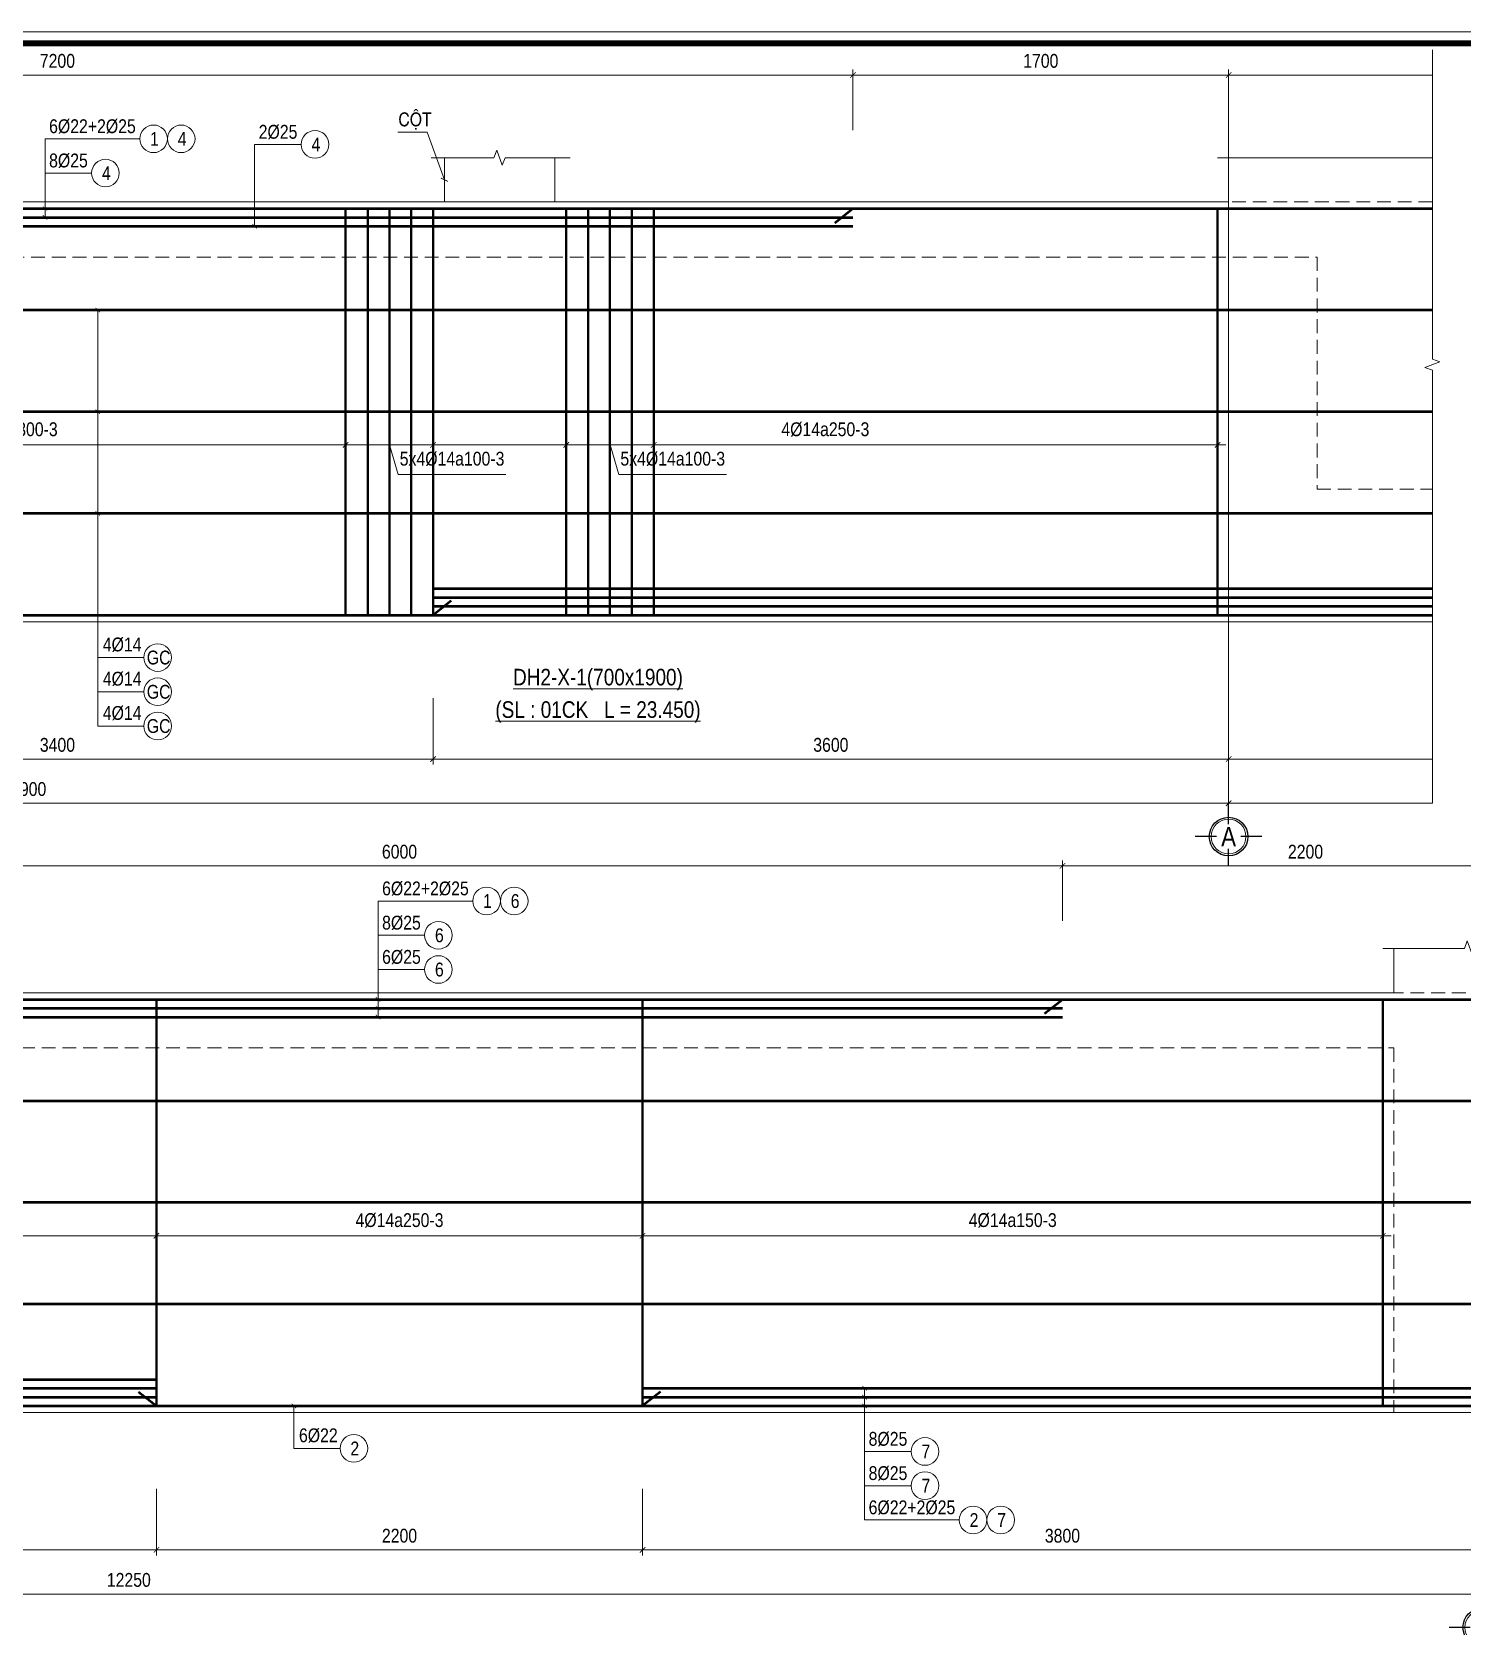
# Model space of a CAD drawing. Header units: millimetres. Extents: x 3014920 to 3563667, y -1638653 to -1356471.
# Drawn here: x 3025264 to 3031737, y -1593531 to -1586316 of the extents above; entities that cross this region are included whole.
import ezdxf
from ezdxf.enums import TextEntityAlignment as Align
from ezdxf.xclip import XClip

# ---------------------------------------------------------------- set-up
doc = ezdxf.new("R2010")
doc.units = ezdxf.units.MM
doc.header["$MEASUREMENT"] = 0
doc.header["$XCLIPFRAME"] = 0
doc.header["$PDMODE"] = 2
for name, pattern in [('6 TANG DIEN HINH 14-15$0$ACAD_ISO10W100', [18, 12, -3, 0, -3]), ('ACAD_ISO04W100', [30, 24, -3, 0, -3]), ('HIDDEN', [0.375, 0.25, -0.125])]:
    doc.linetypes.add(name, pattern=pattern)
doc.layers.get('0').update_dxf_attribs({"lineweight": 9})
doc.layers.get('Defpoints').update_dxf_attribs({"color": 10, "lineweight": 0})
for name, color, linetype, lineweight in [('2', 2, 'Continuous', 20), ('CDAI', 21, 'Continuous', 40), ('CTHEP', 50, 'Continuous', 50), ('DBAO', 90, 'Continuous', 13), ('DGIONG', 130, 'Continuous', 13), ('KTH', 154, 'Continuous', 9), ('Net khuat', 8, 'HIDDEN', 13), ('TEXT', 7, 'Continuous', 15), ('TRUC', 251, 'ACAD_ISO04W100', 9)]:
    doc.layers.add(name, color=color, linetype=linetype, lineweight=lineweight)
doc.layers.add('8', color=8, linetype='Continuous')
doc.styles.add('HELVECONDENSE', font='VHELVCN_0.TTF')
doc.styles.add('Star-HelCon', font='VHELVCN_0.TTF')
doc.styles.add('TTP-HelCon', font='VHELVCN_0.TTF')
doc.styles.add('VNI-HELVE-CONDENSE', font='VHELVCN_0.TTF')
doc.dimstyles.new('kc-25', dxfattribs={"dimtxt": 62.5, "dimasz": 20, "dimexe": 20, "dimexo": 50, "dimgap": 25, "dimtad": 3, "dimdec": 0, "dimzin": 0, "dimdsep": 46, "dimtxsty": 'VNI-HELVE-CONDENSE', "dimblk": 'DIM', "dimcen": 2.5, "dimclrd": 256, "dimclre": 154, "dimclrt": 7, "dimaunit": 1, "dimadec": 0, "dimazin": 0, "dimtfac": 1, "dimtdec": 0, "dimtix": 1, "dimtmove": 0, "dimatfit": 3, "dimldrblk": 'DOT', "dimfxl": 1, "dimtolj": 1, "dimtzin": 0, "dimarcsym": 0})
doc.dimstyles.new('TTP-25', dxfattribs={"dimscale": 25, "dimtxt": 2.5, "dimasz": 1, "dimexe": 1, "dimexo": 1, "dimgap": 0.09, "dimtad": 0, "dimdec": 4, "dimrnd": 1, "dimzin": 9, "dimdsep": 46, "dimtxsty": 'TTP-HelCon', "dimblk": 'ARCHTICK', "dimcen": 0.09, "dimdle": 1.5, "dimclrd": 256, "dimclre": 256, "dimclrt": 7, "dimadec": 0, "dimazin": 0, "dimtfac": 1, "dimtdec": 4, "dimtmove": 0, "dimatfit": 3, "dimldrblk": 'ARCHTICK', "dimfxl": 1, "dimtvp": 1, "dimtolj": 1, "dimtzin": 0, "dimarcsym": 0})

# ---------------------------------------------------------------- blocks, each defined once
blk = doc.blocks.new('_ArchTick')
at = {"color": 0, "linetype": 'ByBlock', "const_width": 0.15}
blk.add_lwpolyline([(-0.5, -0.5), (0.5, 0.5)], dxfattribs=at)
blk = doc.blocks.new('*D278')
at = {"layer": 'Defpoints', "color": 0, "transparency": 16777216}
for p in [(-24.5, -980.4), (10875.5, -980.4), (-24.5, -1481.4)]:
    blk.add_point(p, dxfattribs=at)
at = {"layer": 'KTH', "lineweight": -2, "transparency": 16777216}
for p, q in [((-24.5, -1005.4), (-24.5, -1506.4)), ((10875.5, -1005.4), (10875.5, -1506.4)), ((10913, -1481.4), (-62, -1481.4))]:
    blk.add_line(p, q, dxfattribs=at)
at = {"layer": 'KTH', "lineweight": -2, "transparency": 16777216, "xscale": 25, "yscale": 25, "zscale": 25, "rotation": 180}
blk.add_blockref('_ArchTick', (-24.5, -1481.4), dxfattribs=at)
at = {"layer": 'KTH', "lineweight": -2, "transparency": 16777216, "xscale": 25, "yscale": 25, "zscale": 25}
blk.add_blockref('_ArchTick', (10875.5, -1481.4), dxfattribs=at)
at = {"layer": 'KTH', "color": 7, "transparency": 16777216, "insert": (5425.5, -1417.6), "char_height": 62.5, "attachment_point": 5, "style": 'TTP-HelCon'}
blk.add_mtext('\\A1;10900', dxfattribs=at)
blk = doc.blocks.new('*D279')
at = {"layer": 'Defpoints', "color": 0, "transparency": 16777216}
for p in [(1975.4, 1814), (1975.4, 1540), (9175.5, 1540)]:
    blk.add_point(p, dxfattribs=at)
at = {"layer": 'KTH', "lineweight": -2, "transparency": 16777216}
for p, q in [((9213, 1814), (1937.9, 1814)), ((1975.4, 1565), (1975.4, 1839)), ((9175.5, 1565), (9175.5, 1839))]:
    blk.add_line(p, q, dxfattribs=at)
at = {"layer": 'KTH', "lineweight": -2, "transparency": 16777216, "xscale": 25, "yscale": 25, "zscale": 25, "rotation": 180}
blk.add_blockref('_ArchTick', (1975.4, 1814), dxfattribs=at)
at = {"layer": 'KTH', "lineweight": -2, "transparency": 16777216, "xscale": 25, "yscale": 25, "zscale": 25}
blk.add_blockref('_ArchTick', (9175.5, 1814), dxfattribs=at)
at = {"layer": 'KTH', "color": 7, "transparency": 16777216, "insert": (5575.4, 1877.8), "char_height": 62.5, "attachment_point": 5, "style": 'TTP-HelCon'}
blk.add_mtext('\\A1;7200', dxfattribs=at)
blk = doc.blocks.new('*D281')
at = {"layer": 'Defpoints', "color": 0, "transparency": 16777216}
for p in [(3875.4, -980.4), (7275.5, -980.4), (7275.5, -1281.5)]:
    blk.add_point(p, dxfattribs=at)
at = {"layer": 'KTH', "lineweight": -2, "transparency": 16777216}
for p, q in [((3875.4, -1005.4), (3875.4, -1306.5)), ((7275.5, -1005.4), (7275.5, -1306.5)), ((3837.9, -1281.5), (7313, -1281.5))]:
    blk.add_line(p, q, dxfattribs=at)
at = {"layer": 'KTH', "lineweight": -2, "transparency": 16777216, "xscale": 25, "yscale": 25, "zscale": 25, "rotation": 180}
blk.add_blockref('_ArchTick', (3875.4, -1281.5), dxfattribs=at)
at = {"layer": 'KTH', "lineweight": -2, "transparency": 16777216, "xscale": 25, "yscale": 25, "zscale": 25}
blk.add_blockref('_ArchTick', (7275.5, -1281.5), dxfattribs=at)
at = {"layer": 'KTH', "color": 7, "transparency": 16777216, "insert": (5575.5, -1217.6), "char_height": 62.5, "attachment_point": 5, "style": 'TTP-HelCon'}
blk.add_mtext('\\A1;3400', dxfattribs=at)
blk = doc.blocks.new('*D283')
at = {"layer": 'Defpoints', "color": 0, "transparency": 16777216}
for p in [(3875.4, 637.1), (6879.6, 637.1), (6879.6, 140)]:
    blk.add_point(p, dxfattribs=at)
at = {"layer": 'KTH', "lineweight": -2, "transparency": 16777216}
for p, q in [((3875.4, 612.1), (3875.4, 115)), ((6879.6, 612.1), (6879.6, 115)), ((3837.9, 140), (6917.1, 140))]:
    blk.add_line(p, q, dxfattribs=at)
at = {"layer": 'KTH', "lineweight": -2, "transparency": 16777216, "xscale": 25, "yscale": 25, "zscale": 25, "rotation": 180}
blk.add_blockref('_ArchTick', (3875.4, 140), dxfattribs=at)
at = {"layer": 'KTH', "lineweight": -2, "transparency": 16777216, "xscale": 25, "yscale": 25, "zscale": 25}
blk.add_blockref('_ArchTick', (6879.6, 140), dxfattribs=at)
at = {"layer": 'KTH', "color": 7, "transparency": 16777216, "insert": (5377.5, 209.9), "char_height": 62.5, "attachment_point": 5, "style": 'TTP-HelCon'}
blk.add_mtext('\\A1;4Þ14a300-3', dxfattribs=at)
blk = doc.blocks.new('dau truc')
blk.add_circle((0, 0), 180)
at = {"layer": '8'}
for p, q in [((0, 127), (0, 345)), ((-127, 0), (-345, 0)), ((0, -345), (0, -127)), ((345, 0), (127, 0))]:
    blk.add_line(p, q, dxfattribs=at)
blk.add_circle((0, 0), 200, dxfattribs=at)
at = {"layer": 'TEXT', "style": 'HELVECONDENSE'}
blk.add_attdef('A', text='', height=233, dxfattribs=at).set_placement((0, 0), align=Align.MIDDLE)
blk = doc.blocks.new('*D284')
at = {"layer": 'Defpoints', "color": 0, "transparency": 16777216}
for p in [(19325.5, -980.4), (23125.5, -980.4), (23125.5, -1281.5)]:
    blk.add_point(p, dxfattribs=at)
at = {"layer": 'KTH', "lineweight": -2, "transparency": 16777216}
for p, q in [((19325.5, -1005.4), (19325.5, -1306.5)), ((23125.5, -1005.4), (23125.5, -1306.5)), ((19288, -1281.5), (23163, -1281.5))]:
    blk.add_line(p, q, dxfattribs=at)
at = {"layer": 'KTH', "lineweight": -2, "transparency": 16777216, "xscale": 25, "yscale": 25, "zscale": 25, "rotation": 180}
blk.add_blockref('_ArchTick', (19325.5, -1281.5), dxfattribs=at)
at = {"layer": 'KTH', "lineweight": -2, "transparency": 16777216, "xscale": 25, "yscale": 25, "zscale": 25}
blk.add_blockref('_ArchTick', (23125.5, -1281.5), dxfattribs=at)
at = {"layer": 'KTH', "color": 7, "transparency": 16777216, "insert": (21225.5, -1217.6), "char_height": 62.5, "attachment_point": 5, "style": 'TTP-HelCon'}
blk.add_mtext('\\A1;3800', dxfattribs=at)
blk = doc.blocks.new('*D285')
at = {"layer": 'Defpoints', "color": 0, "transparency": 16777216}
for p in [(23425.5, 1814), (21225.5, 1540), (23425.5, 1540)]:
    blk.add_point(p, dxfattribs=at)
at = {"layer": 'KTH', "lineweight": -2, "transparency": 16777216}
for p, q in [((21188, 1814), (23463, 1814)), ((21225.5, 1565), (21225.5, 1839)), ((23425.5, 1565), (23425.5, 1839))]:
    blk.add_line(p, q, dxfattribs=at)
at = {"layer": 'KTH', "lineweight": -2, "transparency": 16777216, "xscale": 25, "yscale": 25, "zscale": 25, "rotation": 180}
blk.add_blockref('_ArchTick', (21225.5, 1814), dxfattribs=at)
at = {"layer": 'KTH', "lineweight": -2, "transparency": 16777216, "xscale": 25, "yscale": 25, "zscale": 25}
blk.add_blockref('_ArchTick', (23425.5, 1814), dxfattribs=at)
at = {"layer": 'KTH', "color": 7, "transparency": 16777216, "insert": (22325.5, 1877.8), "char_height": 62.5, "attachment_point": 5, "style": 'TTP-HelCon'}
blk.add_mtext('\\A1;2200', dxfattribs=at)
blk = doc.blocks.new('DIM')
h = blk.add_hatch(color=1)
h.paths.add_polyline_path([(0.49, 0.29, 1), (0.29, 0.49), (-0.19, 0), (0.19, 0)])
h.paths.add_polyline_path([(0.19, 0), (-0.19, 0), (-0.49, -0.29, 1), (-0.29, -0.49)])
at = {"color": 9}
for p, q in [((-0.19, 0), (-1.5, 0)), ((0.19, 0), (1.5, 0))]:
    blk.add_line(p, q, dxfattribs=at)
at = {"color": 1}
for p, q in [((-0.49, -0.29), (0.29, 0.49)), ((-0.29, -0.49), (0.49, 0.29)), ((-0.19, 0), (0.19, 0))]:
    blk.add_line(p, q, dxfattribs=at)
blk.add_arc((-0.39, -0.39), 0.138, 135, 315, dxfattribs=at)
blk = doc.blocks.new('*D287')
at = {"layer": 'Defpoints', "color": 0, "transparency": 16777216}
for p in [(7275.5, 637.1), (10825.5, 637.1), (7275.5, 140)]:
    blk.add_point(p, dxfattribs=at)
at = {"layer": 'KTH', "lineweight": -2, "transparency": 16777216}
for p, q in [((7275.5, 612.1), (7275.5, 115)), ((10825.5, 612.1), (10825.5, 115)), ((10863, 140), (7238, 140))]:
    blk.add_line(p, q, dxfattribs=at)
at = {"layer": 'KTH', "lineweight": -2, "transparency": 16777216, "xscale": 25, "yscale": 25, "zscale": 25, "rotation": 180}
blk.add_blockref('_ArchTick', (7275.5, 140), dxfattribs=at)
at = {"layer": 'KTH', "lineweight": -2, "transparency": 16777216, "xscale": 25, "yscale": 25, "zscale": 25}
blk.add_blockref('_ArchTick', (10825.5, 140), dxfattribs=at)
at = {"layer": 'KTH', "color": 7, "transparency": 16777216, "insert": (9050.5, 209.9), "char_height": 62.5, "attachment_point": 5, "style": 'TTP-HelCon'}
blk.add_mtext('\\A1;4Þ14a250-3', dxfattribs=at)
blk = doc.blocks.new('*D288')
at = {"layer": 'Defpoints', "color": 0, "transparency": 16777216}
for p in [(10875.5, 1814), (9175.5, 1540), (10875.5, 1540)]:
    blk.add_point(p, dxfattribs=at)
at = {"layer": 'KTH', "lineweight": -2, "transparency": 16777216}
for p, q in [((9138, 1814), (10913, 1814)), ((9175.5, 1565), (9175.5, 1839)), ((10875.5, 1565), (10875.5, 1839))]:
    blk.add_line(p, q, dxfattribs=at)
at = {"layer": 'KTH', "lineweight": -2, "transparency": 16777216, "xscale": 25, "yscale": 25, "zscale": 25, "rotation": 180}
blk.add_blockref('_ArchTick', (9175.5, 1814), dxfattribs=at)
at = {"layer": 'KTH', "lineweight": -2, "transparency": 16777216, "xscale": 25, "yscale": 25, "zscale": 25}
blk.add_blockref('_ArchTick', (10875.5, 1814), dxfattribs=at)
at = {"layer": 'KTH', "color": 7, "transparency": 16777216, "insert": (10025.5, 1877.8), "char_height": 62.5, "attachment_point": 5, "style": 'TTP-HelCon'}
blk.add_mtext('\\A1;1700', dxfattribs=at)
blk = doc.blocks.new('*D289')
at = {"layer": 'Defpoints', "color": 0, "transparency": 16777216}
for p in [(15225.5, 1814), (10875.5, 1540), (15225.5, 1540)]:
    blk.add_point(p, dxfattribs=at)
at = {"layer": 'KTH', "lineweight": -2, "transparency": 16777216}
for p, q in [((10838, 1814), (15263, 1814)), ((10875.5, 1565), (10875.5, 1839)), ((15225.5, 1565), (15225.5, 1839))]:
    blk.add_line(p, q, dxfattribs=at)
at = {"layer": 'KTH', "lineweight": -2, "transparency": 16777216, "xscale": 25, "yscale": 25, "zscale": 25, "rotation": 180}
blk.add_blockref('_ArchTick', (10875.5, 1814), dxfattribs=at)
at = {"layer": 'KTH', "lineweight": -2, "transparency": 16777216, "xscale": 25, "yscale": 25, "zscale": 25}
blk.add_blockref('_ArchTick', (15225.5, 1814), dxfattribs=at)
at = {"layer": 'KTH', "color": 7, "transparency": 16777216, "insert": (13050.5, 1877.8), "char_height": 62.5, "attachment_point": 5, "style": 'TTP-HelCon'}
blk.add_mtext('\\A1;4350', dxfattribs=at)
blk = doc.blocks.new('*D290')
at = {"layer": 'Defpoints', "color": 0, "transparency": 16777216}
for p in [(15225.5, 1814), (15225.5, 1540), (21225.5, 1540)]:
    blk.add_point(p, dxfattribs=at)
at = {"layer": 'KTH', "lineweight": -2, "transparency": 16777216}
for p, q in [((21263, 1814), (15188, 1814)), ((15225.5, 1565), (15225.5, 1839)), ((21225.5, 1565), (21225.5, 1839))]:
    blk.add_line(p, q, dxfattribs=at)
at = {"layer": 'KTH', "lineweight": -2, "transparency": 16777216, "xscale": 25, "yscale": 25, "zscale": 25, "rotation": 180}
blk.add_blockref('_ArchTick', (15225.5, 1814), dxfattribs=at)
at = {"layer": 'KTH', "lineweight": -2, "transparency": 16777216, "xscale": 25, "yscale": 25, "zscale": 25}
blk.add_blockref('_ArchTick', (21225.5, 1814), dxfattribs=at)
at = {"layer": 'KTH', "color": 7, "transparency": 16777216, "insert": (18225.5, 1877.8), "char_height": 62.5, "attachment_point": 5, "style": 'TTP-HelCon'}
blk.add_mtext('\\A1;6000', dxfattribs=at)
blk = doc.blocks.new('*D291')
at = {"layer": 'Defpoints', "color": 0, "transparency": 16777216}
for p in [(17125.5, 637.1), (19325.5, 637.1), (17125.5, 140)]:
    blk.add_point(p, dxfattribs=at)
at = {"layer": 'KTH', "lineweight": -2, "transparency": 16777216}
for p, q in [((17125.5, 612.1), (17125.5, 115)), ((19325.5, 612.1), (19325.5, 115)), ((19363, 140), (17088, 140))]:
    blk.add_line(p, q, dxfattribs=at)
at = {"layer": 'KTH', "lineweight": -2, "transparency": 16777216, "xscale": 25, "yscale": 25, "zscale": 25, "rotation": 180}
blk.add_blockref('_ArchTick', (17125.5, 140), dxfattribs=at)
at = {"layer": 'KTH', "lineweight": -2, "transparency": 16777216, "xscale": 25, "yscale": 25, "zscale": 25}
blk.add_blockref('_ArchTick', (19325.5, 140), dxfattribs=at)
at = {"layer": 'KTH', "color": 7, "transparency": 16777216, "insert": (18225.5, 209.9), "char_height": 62.5, "attachment_point": 5, "style": 'TTP-HelCon'}
blk.add_mtext('\\A1;4Þ14a250-3', dxfattribs=at)
blk = doc.blocks.new('*D292')
at = {"layer": 'Defpoints', "color": 0, "transparency": 16777216}
for p in [(13475.5, 612.1), (17125.5, 637.1), (17125.5, 140)]:
    blk.add_point(p, dxfattribs=at)
at = {"layer": 'KTH', "lineweight": -2, "transparency": 16777216}
for p, q in [((13475.5, 587.1), (13475.5, 115)), ((17125.5, 612.1), (17125.5, 115)), ((13438, 140), (17163, 140))]:
    blk.add_line(p, q, dxfattribs=at)
at = {"layer": 'KTH', "lineweight": -2, "transparency": 16777216, "xscale": 25, "yscale": 25, "zscale": 25, "rotation": 180}
blk.add_blockref('_ArchTick', (13475.5, 140), dxfattribs=at)
at = {"layer": 'KTH', "lineweight": -2, "transparency": 16777216, "xscale": 25, "yscale": 25, "zscale": 25}
blk.add_blockref('_ArchTick', (17125.5, 140), dxfattribs=at)
at = {"layer": 'KTH', "color": 7, "transparency": 16777216, "insert": (15300.5, 209.9), "char_height": 62.5, "attachment_point": 5, "style": 'TTP-HelCon'}
blk.add_mtext('\\A1;4Þ14a150-3', dxfattribs=at)
blk = doc.blocks.new('*D293')
at = {"layer": 'Defpoints', "color": 0, "transparency": 16777216}
for p in [(19325.5, 637.1), (22675.5, 637.1), (19325.5, 140)]:
    blk.add_point(p, dxfattribs=at)
at = {"layer": 'KTH', "lineweight": -2, "transparency": 16777216}
for p, q in [((19325.5, 612.1), (19325.5, 115)), ((22675.5, 612.1), (22675.5, 115)), ((22713, 140), (19288, 140))]:
    blk.add_line(p, q, dxfattribs=at)
at = {"layer": 'KTH', "lineweight": -2, "transparency": 16777216, "xscale": 25, "yscale": 25, "zscale": 25, "rotation": 180}
blk.add_blockref('_ArchTick', (19325.5, 140), dxfattribs=at)
at = {"layer": 'KTH', "lineweight": -2, "transparency": 16777216, "xscale": 25, "yscale": 25, "zscale": 25}
blk.add_blockref('_ArchTick', (22675.5, 140), dxfattribs=at)
at = {"layer": 'KTH', "color": 7, "transparency": 16777216, "insert": (21000.5, 209.9), "char_height": 62.5, "attachment_point": 5, "style": 'TTP-HelCon'}
blk.add_mtext('\\A1;4Þ14a150-3', dxfattribs=at)
blk = doc.blocks.new('*D295')
at = {"layer": 'Defpoints', "color": 0, "transparency": 16777216}
for p in [(7275.5, -980.4), (10875.5, -980.4), (7275.5, -1281.5)]:
    blk.add_point(p, dxfattribs=at)
at = {"layer": 'KTH', "lineweight": -2, "transparency": 16777216}
for p, q in [((7275.5, -1005.4), (7275.5, -1306.5)), ((10875.5, -1005.4), (10875.5, -1306.5)), ((10913, -1281.5), (7238, -1281.5))]:
    blk.add_line(p, q, dxfattribs=at)
at = {"layer": 'KTH', "lineweight": -2, "transparency": 16777216, "xscale": 25, "yscale": 25, "zscale": 25, "rotation": 180}
blk.add_blockref('_ArchTick', (7275.5, -1281.5), dxfattribs=at)
at = {"layer": 'KTH', "lineweight": -2, "transparency": 16777216, "xscale": 25, "yscale": 25, "zscale": 25}
blk.add_blockref('_ArchTick', (10875.5, -1281.5), dxfattribs=at)
at = {"layer": 'KTH', "color": 7, "transparency": 16777216, "insert": (9075.5, -1217.6), "char_height": 62.5, "attachment_point": 5, "style": 'TTP-HelCon'}
blk.add_mtext('\\A1;3600', dxfattribs=at)
blk = doc.blocks.new('*D296')
at = {"layer": 'Defpoints', "color": 0, "transparency": 16777216}
for p in [(10875.5, -980.4), (17125.5, -980.4), (17125.5, -1281.5)]:
    blk.add_point(p, dxfattribs=at)
at = {"layer": 'KTH', "lineweight": -2, "transparency": 16777216}
for p, q in [((10875.5, -1005.4), (10875.5, -1306.5)), ((17125.5, -1005.4), (17125.5, -1306.5)), ((10838, -1281.5), (17163, -1281.5))]:
    blk.add_line(p, q, dxfattribs=at)
at = {"layer": 'KTH', "lineweight": -2, "transparency": 16777216, "xscale": 25, "yscale": 25, "zscale": 25, "rotation": 180}
blk.add_blockref('_ArchTick', (10875.5, -1281.5), dxfattribs=at)
at = {"layer": 'KTH', "lineweight": -2, "transparency": 16777216, "xscale": 25, "yscale": 25, "zscale": 25}
blk.add_blockref('_ArchTick', (17125.5, -1281.5), dxfattribs=at)
at = {"layer": 'KTH', "color": 7, "transparency": 16777216, "insert": (14000.5, -1217.6), "char_height": 62.5, "attachment_point": 5, "style": 'TTP-HelCon'}
blk.add_mtext('\\A1;6250', dxfattribs=at)
blk = doc.blocks.new('*D297')
at = {"layer": 'Defpoints', "color": 0, "transparency": 16777216}
for p in [(17125.5, -980.4), (19325.5, -980.4), (19325.5, -1281.5)]:
    blk.add_point(p, dxfattribs=at)
at = {"layer": 'KTH', "lineweight": -2, "transparency": 16777216}
for p, q in [((17125.5, -1005.4), (17125.5, -1306.5)), ((19325.5, -1005.4), (19325.5, -1306.5)), ((17088, -1281.5), (19363, -1281.5))]:
    blk.add_line(p, q, dxfattribs=at)
at = {"layer": 'KTH', "lineweight": -2, "transparency": 16777216, "xscale": 25, "yscale": 25, "zscale": 25, "rotation": 180}
blk.add_blockref('_ArchTick', (17125.5, -1281.5), dxfattribs=at)
at = {"layer": 'KTH', "lineweight": -2, "transparency": 16777216, "xscale": 25, "yscale": 25, "zscale": 25}
blk.add_blockref('_ArchTick', (19325.5, -1281.5), dxfattribs=at)
at = {"layer": 'KTH', "color": 7, "transparency": 16777216, "insert": (18225.5, -1217.6), "char_height": 62.5, "attachment_point": 5, "style": 'TTP-HelCon'}
blk.add_mtext('\\A1;2200', dxfattribs=at)
blk = doc.blocks.new('*D298')
at = {"layer": 'Defpoints', "color": 0, "transparency": 16777216}
for p in [(10875.5, -980.4), (23125.5, -980.4), (23125.5, -1481.4)]:
    blk.add_point(p, dxfattribs=at)
at = {"layer": 'KTH', "lineweight": -2, "transparency": 16777216}
for p, q in [((10875.5, -1005.4), (10875.5, -1506.4)), ((23125.5, -1005.4), (23125.5, -1506.4)), ((10838, -1481.4), (23163, -1481.4))]:
    blk.add_line(p, q, dxfattribs=at)
at = {"layer": 'KTH', "lineweight": -2, "transparency": 16777216, "xscale": 25, "yscale": 25, "zscale": 25, "rotation": 180}
blk.add_blockref('_ArchTick', (10875.5, -1481.4), dxfattribs=at)
at = {"layer": 'KTH', "lineweight": -2, "transparency": 16777216, "xscale": 25, "yscale": 25, "zscale": 25}
blk.add_blockref('_ArchTick', (23125.5, -1481.4), dxfattribs=at)
at = {"layer": 'KTH', "color": 7, "transparency": 16777216, "insert": (17000.5, -1417.6), "char_height": 62.5, "attachment_point": 5, "style": 'TTP-HelCon'}
blk.add_mtext('\\A1;12250', dxfattribs=at)
blk = doc.blocks.new('*D304')
at = {"layer": 'Defpoints', "color": 0, "transparency": 16777216}
for p in [(6879.6, 637.1), (7275.5, 612.1), (7275.5, 140)]:
    blk.add_point(p, dxfattribs=at)
at = {"layer": 'KTH', "lineweight": -2, "transparency": 16777216}
for p, q in [((6879.6, 612.1), (6879.6, 115)), ((7275.5, 587.1), (7275.5, 115)), ((6842.1, 140), (7313, 140)), ((7077.5, 140), (7117.5, 6.7)), ((7117.5, 6.7), (7605.1, 6.7))]:
    blk.add_line(p, q, dxfattribs=at)
at = {"layer": 'KTH', "lineweight": -2, "transparency": 16777216, "xscale": 25, "yscale": 25, "zscale": 25, "rotation": 180}
blk.add_blockref('_ArchTick', (6879.6, 140), dxfattribs=at)
at = {"layer": 'KTH', "lineweight": -2, "transparency": 16777216, "xscale": 25, "yscale": 25, "zscale": 25}
blk.add_blockref('_ArchTick', (7275.5, 140), dxfattribs=at)
at = {"layer": 'KTH', "color": 7, "transparency": 16777216, "insert": (7361.3, 76.7), "char_height": 62.5, "attachment_point": 5, "style": 'TTP-HelCon'}
blk.add_mtext('\\A1;5x4Þ14a100-3', dxfattribs=at)
blk = doc.blocks.new('*D305')
at = {"layer": 'Defpoints', "color": 0, "transparency": 16777216}
for p in [(7878.2, 637.1), (8274.1, 612.1), (8274.1, 140)]:
    blk.add_point(p, dxfattribs=at)
at = {"layer": 'KTH', "lineweight": -2, "transparency": 16777216}
for p, q in [((7878.2, 612.1), (7878.2, 115)), ((8274.1, 587.1), (8274.1, 115)), ((7840.7, 140), (8311.6, 140)), ((8076.1, 140), (8116.1, 6.7)), ((8116.1, 6.7), (8603.7, 6.7))]:
    blk.add_line(p, q, dxfattribs=at)
at = {"layer": 'KTH', "lineweight": -2, "transparency": 16777216, "xscale": 25, "yscale": 25, "zscale": 25, "rotation": 180}
blk.add_blockref('_ArchTick', (7878.2, 140), dxfattribs=at)
at = {"layer": 'KTH', "lineweight": -2, "transparency": 16777216, "xscale": 25, "yscale": 25, "zscale": 25}
blk.add_blockref('_ArchTick', (8274.1, 140), dxfattribs=at)
at = {"layer": 'KTH', "color": 7, "transparency": 16777216, "insert": (8359.9, 76.7), "char_height": 62.5, "attachment_point": 5, "style": 'TTP-HelCon'}
blk.add_mtext('\\A1;5x4Þ14a100-3', dxfattribs=at)
blk = doc.blocks.new('CHG_XX_Khung ten')
blk.add_lwpolyline([(15, 579), (826, 579), (826, 15), (15, 15)], close=True)
at = {"color": 4, "linetype": 'Continuous', "const_width": 1}
blk.add_lwpolyline([(17, 577), (824, 577), (824, 17), (17, 17)], close=True, dxfattribs=at)
blk = doc.blocks.new('2X-1')
at = {"layer": 'CDAI'}
for points in [[(6879.60467, 1210), (6879.60467, -630)], [(6979.4169, 1210), (6979.4169, -630)], [(7078.09767, 1210), (7078.09767, -630)], [(7176.77844, 1210), (7176.77844, -630)], [(7275.45921, 1210), (7275.45921, -630)], [(7878.20123, 1210), (7878.20123, -630)], [(7976.882, 1210), (7976.882, -630)], [(8075.56277, 1210), (8075.56277, -630)], [(8174.24354, 1210), (8174.24354, -630)], [(8274.05578, 1210), (8274.05578, -630)], [(10825.45944, 1210), (10825.45944, -629.99999)], [(17125.45193, 1210), (17125.45193, -630)], [(19325.45921, 1210), (19325.45921, -629.99999)], [(22675.45855, 1210), (22675.45855, -629.99999)]]:
    blk.add_lwpolyline(points, dxfattribs=at)
at = {"layer": 'CTHEP'}
for p, q in [((9094.03213, 1145.4745), (9175.45803, 1210)), ((21144.03332, 1145.4745), (21225.45921, 1210)), ((23395.45824, 750), (48.16846, 750)), ((23395.45824, 290), (48.16846, 290)), ((23395.45824, -169.99999), (48.16846, -170)), ((7356.88511, -565.4745), (7275.45921, -630)), ((17044.02604, -565.47451), (17125.45193, -630)), ((19406.88511, -565.47451), (19325.45921, -630))]:
    blk.add_line(p, q, dxfattribs=at)
for points in [[(0, 1210), (0, 1210), (23392.16645, 1210)], [(1975.35585, 1170), (9175.45803, 1170)], [(15225.45193, 1170), (21225.45921, 1170)], [(1975.35585, 1130), (9175.45803, 1130)], [(15225.45193, 1130), (21225.45921, 1130)], [(19325.45921, -549.99999), (23335.45824, -549.99999), (23335.45824, 150.00001)], [(19325.45921, -589.99999), (23365.45824, -589.99999), (23365.45824, 110.00001)], [(18.16846, -630), (23395.45824, -629.99999), (23395.45824, 70.00001)], [(7275.45921, -510), (17125.45193, -510)], [(7275.45921, -550), (15525.45825, -550)], [(14325.45052, -550), (17125.45193, -550)], [(7275.45921, -590), (15525.45825, -590)], [(13625.45074, -590), (17125.45193, -590)]]:
    blk.add_lwpolyline(points, dxfattribs=at)
at = {"layer": 'DBAO', "linetype": 'Continuous'}
for p, q in [((7326.83022, 1440), (7326.83022, 1240)), ((7826.83022, 1240), (7826.83022, 1440)), ((10875.45966, 1440.00001), (10875.45966, 1240.00001)), ((22725.45855, 1440), (22725.45855, 1240)), ((275.45824, 1240), (10875.45944, 1240.00001)), ((13425.45824, 1240), (22725.45855, 1240))]:
    blk.add_line(p, q, dxfattribs=at)
at = {"layer": 'DBAO', "linetype": 'Continuous', "flags": 128}
blk.add_lwpolyline([(23425.45824, 1240), (23425.45824, -660), (-24.54176, -660)], dxfattribs=at)
at = {"layer": 'DGIONG', "linetype": 'Continuous', "flags": 128}
for points in [[(7895.71409, 1440), (7600.97411, 1440), (7588.47411, 1405.65653), (7563.47411, 1474.34347), (7550.97411, 1440), (7266.36157, 1440)], [(13475.45824, 1440), (12375.45814, 1440), (12362.95814, 1405.65653), (12337.95814, 1474.34347), (12325.45814, 1440), (10825.45966, 1440.00001)], [(23475.46575, 1440), (23094.81102, 1440), (23082.31102, 1405.65653), (23057.31102, 1474.34347), (23044.81102, 1440), (22675.45855, 1440)]]:
    blk.add_lwpolyline(points, dxfattribs=at)
at = {"layer": 'DGIONG'}
for centre in [(18619.48799, 1655.02233), (18744.48799, 1655.02233), (6010.60347, 1525.24833), (6135.60347, 1525.24833), (6741.16273, 1500.04134), (18401.59849, 1500.04133), (5792.71397, 1370.26733), (18401.59849, 1345.06033), (6029.3043, -822.04426), (18018.97886, -822.04426), (20603.34783, -836.00133), (6029.3043, -977.02526), (20603.34783, -990.98234), (6029.3043, -1132.00626), (20821.23733, -1145.96334), (20946.23733, -1145.96334)]:
    blk.add_circle(centre, 62.5, dxfattribs=at)
at = {"layer": 'Net khuat', "ltscale": 250}
for p, q in [((13425.45824, 1240), (10875.45944, 1240.00001)), ((23425.46575, 1240), (22725.45855, 1240)), ((675.36335, 990), (11275.45824, 990)), ((11275.45824, 990), (11275.45824, -60)), ((12575.45824, 990), (22725.45855, 990)), ((22725.45855, 990), (22725.45855, -660)), ((11275.45824, -60), (12575.45824, -60))]:
    blk.add_line(p, q, dxfattribs=at)
at = {"layer": 'TRUC', "linetype": '6 TANG DIEN HINH 14-15$0$ACAD_ISO10W100', "ltscale": 1250}
blk.add_lwpolyline([(10875.45961, 1821.80322), (10875.45961, -1318.64137)], dxfattribs=at)
at = {"layer": '2', "ltscale": 300}
ref = blk.add_blockref('dau truc', (10875.45961, -1632.28798), dxfattribs=dict(at, xscale=0.4367131295148283, yscale=0.4367131295148283, zscale=0.4367131295148283))
ref.add_attrib('A', 'A', dxfattribs={"layer": 'TEXT', "height": 87.5, "style": 'HELVECONDENSE'}).set_placement((10875.45961, -1632.28798), align=Align.MIDDLE)
ref = blk.add_blockref('dau truc', (23125.45961, -1632.28798), dxfattribs=dict(at, xscale=0.4367131295148283, yscale=0.4367131295148283, zscale=0.4367131295148283))
ref.add_attrib('A', 'B', dxfattribs={"layer": 'TEXT', "height": 87.5, "style": 'HELVECONDENSE'}).set_placement((23125.45961, -1632.28798), align=Align.MIDDLE)
at = {"layer": 'TEXT', "style": 'TTP-HelCon'}
for s, p in [('6Þ22+2Þ25', (18146.68011, 1680.87528, 0)), ('COÄT', (7118.45485, 1582.16364, 0)), ('6Þ22+2Þ25', (5537.7956, 1551.10128, 0)), ('2Þ25', (6486.24435, 1525.89428, 0)), ('8Þ25', (18146.68011, 1525.89428, 0)), ('8Þ25', (5537.7956, 1396.12028, 0)), ('6Þ25', (18146.68011, 1370.91327, 0)), ('4Þ14', (5780.81606, -794.1472, 0)), ('6Þ22', (17770.49063, -794.1472, 0)), ('8Þ25', (20348.42946, -810.14839, 0)), ('4Þ14', (5780.81606, -949.12821, 0)), ('8Þ25', (20348.42946, -965.12939, 0)), ('4Þ14', (5780.81606, -1104.10921, 0)), ('6Þ22+2Þ25', (20348.42946, -1120.11039, 0))]:
    blk.add_text(s, height=62.5, dxfattribs=at).set_placement(p)
at = {"layer": 'TEXT', "style": 'Star-HelCon'}
for s, p in [('1', (18623.65465, 1655.02233)), ('6', (18748.65465, 1655.02233)), ('1', (6014.77014, 1525.24833)), ('4', (6139.77014, 1525.24833)), ('4', (6745.32939, 1500.04134)), ('6', (18405.76515, 1500.04133)), ('4', (5796.88064, 1370.26733)), ('6', (18405.76515, 1345.06033)), ('GC', (6033.47096, -822.04426)), ('2', (18023.14553, -822.04426)), ('7', (20607.5145, -836.00133)), ('GC', (6033.47096, -977.02526)), ('7', (20607.5145, -990.98234)), ('GC', (6033.47096, -1132.00626)), ('2', (20825.404, -1145.96334)), ('7', (20950.404, -1145.96334))]:
    blk.add_text(s, height=62.5, dxfattribs=at).set_placement(p, align=Align.MIDDLE)
at = {"layer": 'KTH'}
for base, p1, p2, picture, middle in [((1975.35585, 1814.00461), (9175.45803, 1540), (1975.35585, 1540), '*D279', (5575.40694, 1877.83794)), ((15225.45193, 1814.00461), (21225.45921, 1540), (15225.45193, 1540), '*D290', (18225.45557, 1877.83794)), ((23425.46575, 1814.00461), (21225.45921, 1540), (23425.46575, 1540), '*D285', (22325.46248, 1877.83794)), ((-24.54176, -1481.4235), (10875.45961, -980.4235), (-24.54176, -980.4235), '*D278', (5425.45893, -1417.59017)), ((7275.45921, -1281.46776), (3875.44977, -980.4235), (7275.45921, -980.4235), '*D281', (5575.45449, -1217.63443)), ((17125.45193, -1281.46776), (10875.45961, -980.4235), (17125.45193, -980.4235), '*D296', (14000.45577, -1217.63443)), ((19325.45921, -1281.46776), (17125.45193, -980.4235), (19325.45921, -980.4235), '*D297', (18225.45557, -1217.63443)), ((23125.45961, -1281.46776), (19325.45921, -980.4235), (23125.45961, -980.4235), '*D284', (21225.45941, -1217.63443))]:
    dim = blk.add_linear_dim(base=base, p1=p1, p2=p2, dimstyle='TTP-25', override={"dimtmove": 1}, dxfattribs=at)
    dim.commit()
    dim.dimension.update_dxf_attribs({"geometry": picture, "text_midpoint": middle})
for base, p1, p2, picture, middle in [((10875.45824, 1814.00461), (9175.45803, 1540), (10875.45824, 1540), '*D288', (10025.45813, 1877.83794)), ((15225.45193, 1814.00461), (10875.45824, 1540), (15225.45193, 1540), '*D289', (13050.45509, 1877.83794)), ((7275.45921, -1281.46776), (10875.45961, -980.4235), (7275.45921, -980.4235), '*D295', (9075.45941, -1217.63443)), ((23125.45961, -1481.4235), (10875.45961, -980.4235), (23125.45961, -980.4235), '*D298', (17000.45961, -1417.59017))]:
    dim = blk.add_linear_dim(base=base, p1=p1, p2=p2, angle=180, dimstyle='TTP-25', override={"dimtmove": 1}, dxfattribs=at)
    dim.commit()
    dim.dimension.update_dxf_attribs({"geometry": picture, "text_midpoint": middle})
for base, p1, p2, text, picture, middle in [((6879.60467, 140), (3875.44977, 637.13667), (6879.60467, 637.13667), '4Þ14a300-3', '*D283', (5377.52722, 209.91666)), ((7275.45921, 140), (6879.60467, 637.13667), (7275.45921, 612.13667), '5x4Þ14a100-3', '*D304', (7119.75694, 76.66666)), ((8274.05578, 140), (7878.20123, 637.13667), (8274.05578, 612.13667), '5x4Þ14a100-3', '*D305', (8118.3535, 76.66666)), ((17125.45193, 140), (13475.45846, 612.13668), (17125.45193, 637.13667), '4Þ14a150-3', '*D292', (15300.4552, 209.91666))]:
    dim = blk.add_linear_dim(base=base, p1=p1, p2=p2, text=text, dimstyle='TTP-25', override={"dimtmove": 1}, dxfattribs=at)
    dim.commit()
    dim.dimension.update_dxf_attribs({"geometry": picture, "text_midpoint": middle})
for base, p1, p2, text, picture, middle in [((7275.45921, 140), (10825.45944, 637.13668), (7275.45921, 637.13667), '4Þ14a250-3', '*D287', (9050.45933, 209.91667)), ((17125.45193, 140), (19325.45921, 637.13667), (17125.45193, 637.13667), '4Þ14a250-3', '*D291', (18225.45557, 209.91667)), ((19325.45921, 140), (22675.45855, 637.13667), (19325.45921, 637.13667), '4Þ14a150-3', '*D293', (21000.45888, 209.91667))]:
    dim = blk.add_linear_dim(base=base, p1=p1, p2=p2, angle=180, text=text, dimstyle='TTP-25', override={"dimtmove": 1}, dxfattribs=at)
    dim.commit()
    dim.dimension.update_dxf_attribs({"geometry": picture, "text_midpoint": middle})
at = {"layer": 'DBAO', "color": 5}
blk.add_leader([(7326.83022, 1340), (7248.36031, 1555.4446), (7116.26572, 1555.4446)], dimstyle='TTP-25', override={"dimgap": 0.09, "dimtad": 0, "dimarcsym": 1}, dxfattribs=at)
at = {"layer": 'DGIONG'}
for points in [[(18128.16828, 1210), (18128.16808, 1655.02233), (18556.98799, 1655.02233)], [(5519.28383, 1210), (5519.28357, 1525.24833), (5948.10347, 1525.24833)], [(6467.73268, 1130), (6467.73232, 1500.04134), (6678.66273, 1500.04134)], [(18128.16833, 1170), (18128.16808, 1500.04133), (18339.09849, 1500.04133)], [(5519.28383, 1170), (5519.28357, 1370.26733), (5730.21397, 1370.26733)], [(18128.16824, 1130), (18128.16808, 1345.06033), (18339.09849, 1345.06033)], [(5757.8043, 750), (5757.80403, -1132.00626), (5966.8043, -1132.00626)], [(5757.8043, 290), (5757.80403, -977.02526), (5966.8043, -977.02526)], [(5757.8043, -170), (5757.80403, -822.04426), (5966.8043, -822.04426)], [(20329.91768, -549.99999), (20329.91742, -836.00133), (20540.84783, -836.00133)], [(17747.47886, -630), (17747.4786, -822.04426), (17956.47886, -822.04426)], [(20329.91779, -590), (20329.91742, -990.98234), (20540.84783, -990.98234)], [(20329.91774, -630), (20329.91742, -1145.96334), (20758.73733, -1145.96334)]]:
    blk.add_leader(points, dimstyle='kc-25', override={"dimtad": 0, "dimldrblk": 'ArchTick', "dimfxl": 100, "dimarcsym": 1}, dxfattribs=at)

msp = doc.modelspace()

# ---------------------------------------------------------------- linework, layer by layer
at = {"layer": 'DGIONG', "linetype": 'Continuous', "elevation": 0, "flags": 128}
msp.add_lwpolyline([(3031601.89284, -1589806.74332), (3031601.89306, -1587846.81416), (3031567.54959, -1587834.31416), (3031636.23653, -1587809.31416), (3031601.89306, -1587796.81416), (3031601.89284, -1586397.80956)], dxfattribs=at)

# ---------------------------------------------------------------- block references
at = {"layer": 'DBAO'}
ref = msp.add_blockref('2X-1', (3019804.51997, -1588325.31982), dxfattribs=at)
XClip(ref).set_block_clipping_path([(-950.7590998323, -1764.9729711001), (11797.372871202, 2197.2894910499)])
ref = msp.add_blockref('2X-1', (3008702.53856, -1591904.2974), dxfattribs=at)
XClip(ref).set_block_clipping_path([(10604.8491538079, -1998.6099254831), (23953.6429687161, 2606.921704175)])

# ---------------------------------------------------------------- texts
at = {"layer": 'TEXT', "color": 6, "style": 'TTP-HelCon'}
for s, p in [('%%UDH2-X-1(700x1900)', (3027826.13715, -1589273.34907)), ('%%U(SL : 01CK   L = 23.450)', (3027826.13715, -1589420.24366))]:
    msp.add_text(s, height=75, dxfattribs=at).set_placement(p, align=Align.CENTER)

# ---------------------------------------------------------------- next in the draw order: block references
at = {"color": 5, "xscale": 25.92478421704392, "yscale": 25.92478421704392, "zscale": 25.92478421704392}
msp.add_blockref('CHG_XX_Khung ten', (3018598.62735, -1601326.46106), dxfattribs=at)

doc.saveas('drawing.dxf')
